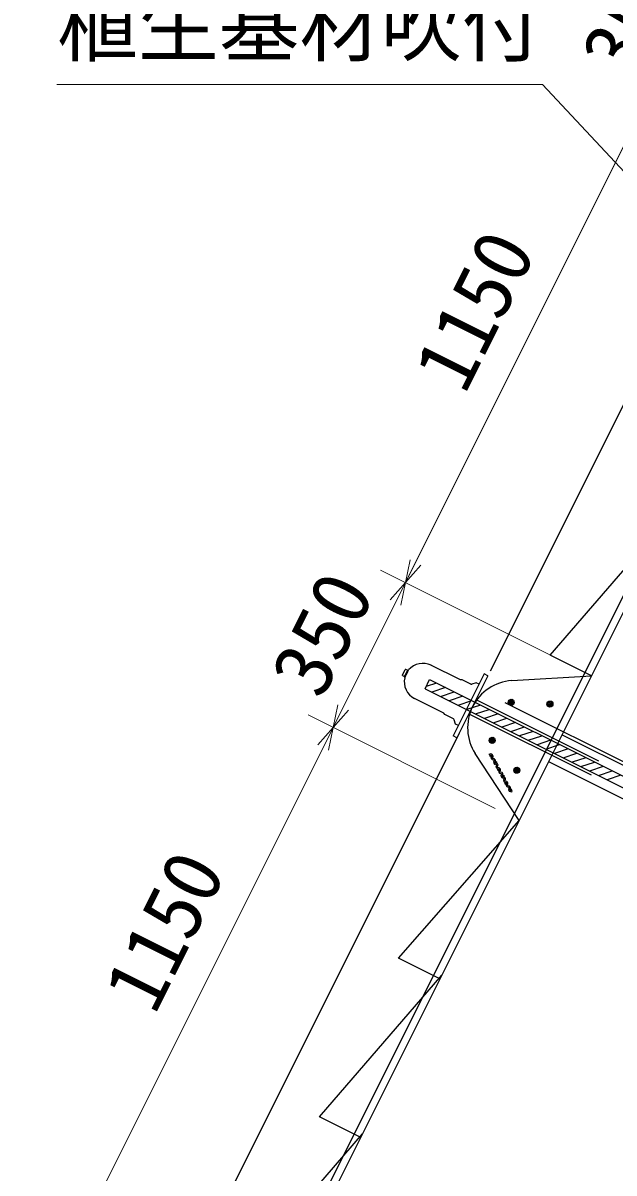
# Model space of a CAD drawing. Units: millimetres, scale not verified. Extents: x 500 to 20500, y 500 to 14350.
# Drawn here: x 15506 to 16785, y 2063 to 4550 of the extents above; entities that cross this region are included whole.
import ezdxf
from ezdxf.enums import TextEntityAlignment as Align

# ---------------------------------------------------------------- set-up
doc = ezdxf.new("R2010")
doc.units = ezdxf.units.MM
doc.header["$LTSCALE"] = 50
for name, color, linetype, lineweight in [('C-STR', 6, 'Continuous', 25), ('C-STR-DIM', 1, 'Continuous', 13), ('C-STR-HTXT', 1, 'Continuous', 13)]:
    doc.layers.add(name, color=color, linetype=linetype, lineweight=lineweight)
doc.styles.add('ＭＳ ゴシック', font='')
doc.styles.get('ＭＳ ゴシック').set_extended_font_data('MS Gothic')

msp = doc.modelspace()

# ---------------------------------------------------------------- linework, layer by layer
at = {"layer": 'C-STR', "color": 1}
for p, q in [((15898.72, 1498.74), (18130.81, 5962.9)), ((17120.83, 4355.8), (16517.09, 3148.32)), ((16450, 3014.16), (15846.26, 1806.68))]:
    msp.add_line(p, q, dxfattribs=at)
at = {"layer": 'C-STR', "color": 7}
for p, q in [((15908.81, 1483.61), (18144.88, 5955.74)), ((16563.46, 3127.59), (16736.15, 3138.29)), ((16566.97, 3085.3), (16555.96, 3081.63)), ((16555.99, 3079.53), (16568.21, 3083.6)), ((16564.85, 3086.7), (16556.82, 3084.03)), ((16548.81, 3080.2), (17220.4, 2744.4)), ((16568.83, 3081.7), (16556.64, 3077.64)), ((16557.92, 3075.95), (16568.81, 3079.58)), ((16567.88, 3077.16), (16560.13, 3074.58)), ((16650.73, 3081.62), (16639.72, 3077.95)), ((16639.75, 3075.85), (16651.97, 3079.92)), ((16652.58, 3078.02), (16640.4, 3073.96)), ((16648.61, 3083.02), (16640.58, 3080.35)), ((16641.68, 3072.27), (16652.57, 3075.9)), ((16651.63, 3073.48), (16643.89, 3070.9)), ((16672.35, 3010.69), (18448.61, 2122.56)), ((16525.9, 3003.15), (16514.89, 2999.48)), ((16514.92, 2997.38), (16527.13, 3001.45)), ((16527.75, 2999.54), (16515.57, 2995.48)), ((16523.77, 3004.55), (16515.75, 3001.88)), ((16516.85, 2993.8), (16527.74, 2997.43)), ((16526.8, 2995.01), (16519.05, 2992.42)), ((16579.48, 2824.95), (16484.66, 2969.99)), ((16579.1, 2938.35), (16568.08, 2934.68)), ((16568.11, 2932.58), (16580.33, 2936.65)), ((16580.95, 2934.74), (16568.77, 2930.68)), ((16576.97, 2939.75), (16568.94, 2937.08)), ((16643.28, 2952.55), (18390.11, 2079.14)), ((16570.04, 2929), (16580.94, 2932.63)), ((16580, 2930.21), (16572.25, 2927.62))]:
    msp.add_line(p, q, dxfattribs=at)
at = {"layer": 'C-STR'}
for p, q in [((16646.71, 3183.02), (16911.46, 3488.91)), ((16736.15, 3138.29), (16646.71, 3183.02)), ((16452.44, 3129.03), (16387.32, 3161.59)), ((16326.99, 3139.76), (16332.81, 3151.4)), ((16327.43, 3138.42), (16326.99, 3139.76)), ((16327.43, 3138.42), (16331.28, 3136.5)), ((16337.99, 3149.92), (16331.28, 3136.5)), ((16332.14, 3133.96), (16334.55, 3138.78)), ((16334.15, 3151.85), (16332.81, 3151.4)), ((16334.55, 3138.78), (16332.85, 3139.63)), ((16337.99, 3149.92), (16334.15, 3151.85)), ((16337.77, 3146.12), (16334.19, 3138.96)), ((16338.13, 3145.94), (16336.43, 3146.79)), ((16338.13, 3145.94), (16340.54, 3150.76)), ((16504.04, 3142.36), (16436.96, 3008.2)), ((16512.09, 3138.33), (16445.01, 3004.17)), ((16512.09, 3138.33), (16504.04, 3142.36)), ((16376.14, 3110.16), (16385.98, 3129.84)), ((16376.14, 3110.16), (18407.16, 2094.65)), ((16401.09, 3122.28), (16378.42, 3114.72)), ((16385.98, 3129.84), (18426.92, 2109.36)), ((16420.06, 3112.79), (16390.55, 3102.96)), ((16448.14, 3030.56), (16492.86, 3120)), ((16456.43, 3129.27), (16452.44, 3129.03)), ((16474.85, 3120.06), (16456.43, 3129.27)), ((16486.6, 3123.13), (16477.21, 3120)), ((16492.86, 3120), (16486.6, 3123.13)), ((16416.66, 3057.48), (16351.54, 3090.04)), ((16409.52, 3093.47), (16439.04, 3103.31)), ((16458.01, 3093.82), (16428.5, 3083.98)), ((16447.47, 3074.49), (16476.99, 3084.33)), ((16486.15, 3086.46), (16750.9, 2954.08)), ((16495.96, 3074.85), (16466.44, 3065.01)), ((16485.42, 3055.52), (16514.93, 3065.36)), ((16418.86, 3054.14), (16416.66, 3057.48)), ((16437.28, 3044.93), (16418.86, 3054.14)), ((16441.88, 3033.69), (16438.75, 3043.08)), ((16448.14, 3030.56), (16441.88, 3033.69)), ((16470.95, 3056.05), (16735.7, 2923.67)), ((16533.91, 3055.87), (16504.39, 3046.03)), ((16523.36, 3036.55), (16552.88, 3046.39)), ((16571.85, 3036.9), (16542.34, 3027.06)), ((16561.31, 3017.57), (16590.83, 3027.41)), ((16609.8, 3017.93), (16580.29, 3008.09)), ((16445.01, 3004.17), (16436.96, 3008.2)), ((16599.26, 2998.6), (16628.78, 3008.44)), ((16647.75, 2998.95), (16618.23, 2989.11)), ((16637.21, 2979.63), (16666.72, 2989.46)), ((16514.54, 2968.44), (16516.83, 2969.33)), ((16514.54, 2968.44), (16515.05, 2967.5)), ((16520.04, 2965.44), (16516.43, 2966.42)), ((16520.44, 2968.35), (16516.83, 2969.33)), ((16519.23, 2961.3), (16520.35, 2964.87)), ((16519.41, 2959.55), (16520.43, 2957.68)), ((16522.85, 2965.39), (16521.82, 2967.26)), ((16521.9, 2960.07), (16523.02, 2963.65)), ((16525.83, 2958.53), (16522.21, 2959.5)), ((16685.7, 2979.98), (16656.18, 2970.14)), ((16675.15, 2960.65), (16704.67, 2970.49)), ((16723.64, 2961), (16694.13, 2951.17)), ((16525.43, 2955.62), (16521.81, 2956.6)), ((16524.62, 2951.48), (16525.74, 2955.05)), ((16524.79, 2949.73), (16525.81, 2947.86)), ((16530.81, 2945.8), (16527.19, 2946.77)), ((16528.23, 2955.57), (16527.2, 2957.44)), ((16527.28, 2950.25), (16528.4, 2953.82)), ((16531.21, 2948.7), (16527.59, 2949.68)), ((16530, 2941.65), (16531.12, 2945.23)), ((16530.17, 2939.91), (16531.2, 2938.04)), ((16536.19, 2935.97), (16532.58, 2936.95)), ((16533.61, 2945.75), (16532.59, 2947.62)), ((16532.67, 2940.43), (16533.79, 2944)), ((16536.59, 2938.88), (16532.98, 2939.86)), ((16535.38, 2931.83), (16536.5, 2935.41)), ((16539, 2935.93), (16537.97, 2937.8)), ((16538.05, 2930.61), (16539.17, 2934.18)), ((16713.1, 2941.68), (16742.62, 2951.52)), ((16761.59, 2942.03), (16732.07, 2932.19)), ((16535.56, 2930.09), (16536.58, 2928.22)), ((16541.45, 2926.08), (16537.96, 2927.13)), ((16541.98, 2929.06), (16538.36, 2930.04)), ((16540.76, 2922.01), (16541.74, 2925.52)), ((16540.94, 2920.27), (16541.96, 2918.4)), ((16546.96, 2916.33), (16543.34, 2917.31)), ((16544.38, 2926.11), (16543.35, 2927.98)), ((16543.43, 2920.78), (16544.55, 2924.36)), ((16547.36, 2919.24), (16543.74, 2920.22)), ((16546.15, 2912.19), (16547.27, 2915.76)), ((16546.32, 2910.44), (16547.35, 2908.57)), ((16549.76, 2916.28), (16548.74, 2918.15)), ((16548.82, 2910.96), (16549.94, 2914.54)), ((16552.74, 2909.42), (16549.13, 2910.4)), ((16751.05, 2922.71), (16780.56, 2932.54)), ((16799.54, 2923.06), (16770.02, 2913.22)), ((16552.34, 2906.51), (16548.73, 2907.49)), ((16551.53, 2902.37), (16552.65, 2905.94)), ((16551.7, 2900.62), (16552.73, 2898.75)), ((16552.69, 2906.46), (16552.67, 2906.43)), ((16552.69, 2906.46), (16552.67, 2906.43)), ((16552.67, 2906.43), (16552.9, 2906.44)), ((16552.9, 2906.44), (16552.67, 2906.43)), ((16552.67, 2906.4), (16552.9, 2906.44)), ((16552.9, 2906.44), (16552.67, 2906.4)), ((16552.67, 2906.37), (16552.9, 2906.44)), ((16552.9, 2906.44), (16552.67, 2906.37)), ((16552.67, 2906.43), (16552.9, 2906.44)), ((16552.9, 2906.44), (16552.67, 2906.43)), ((16552.67, 2906.4), (16552.9, 2906.44)), ((16552.9, 2906.44), (16552.67, 2906.4)), ((16552.67, 2906.37), (16552.9, 2906.44)), ((16552.9, 2906.44), (16552.67, 2906.37)), ((16552.67, 2906.43), (16552.67, 2906.4)), ((16552.67, 2906.43), (16552.67, 2906.4)), ((16552.67, 2906.4), (16552.67, 2906.37)), ((16552.67, 2906.4), (16552.67, 2906.37)), ((16552.67, 2906.37), (16552.68, 2906.34)), ((16552.67, 2906.37), (16552.68, 2906.34)), ((16552.68, 2906.34), (16552.9, 2906.44)), ((16552.9, 2906.44), (16552.68, 2906.34)), ((16552.68, 2906.34), (16552.9, 2906.44)), ((16552.9, 2906.44), (16552.68, 2906.34)), ((16552.68, 2906.34), (16552.69, 2906.31)), ((16552.68, 2906.34), (16552.69, 2906.31)), ((16552.71, 2906.48), (16552.69, 2906.46)), ((16552.71, 2906.48), (16552.69, 2906.46)), ((16552.69, 2906.46), (16552.9, 2906.44)), ((16552.9, 2906.44), (16552.69, 2906.46)), ((16552.69, 2906.46), (16552.9, 2906.44)), ((16552.9, 2906.44), (16552.69, 2906.46)), ((16552.69, 2906.31), (16552.9, 2906.44)), ((16552.9, 2906.44), (16552.69, 2906.31)), ((16552.69, 2906.31), (16552.9, 2906.44)), ((16552.9, 2906.44), (16552.69, 2906.31)), ((16552.69, 2906.31), (16552.72, 2906.29)), ((16552.69, 2906.31), (16552.72, 2906.29)), ((16552.74, 2906.5), (16552.71, 2906.48)), ((16552.74, 2906.5), (16552.71, 2906.48)), ((16552.71, 2906.48), (16552.9, 2906.44)), ((16552.9, 2906.44), (16552.71, 2906.48)), ((16552.71, 2906.48), (16552.9, 2906.44)), ((16552.9, 2906.44), (16552.71, 2906.48)), ((16552.72, 2906.29), (16552.9, 2906.44)), ((16552.9, 2906.44), (16552.72, 2906.29)), ((16552.72, 2906.29), (16552.9, 2906.44)), ((16552.9, 2906.44), (16552.72, 2906.29)), ((16552.72, 2906.29), (16552.75, 2906.27)), ((16552.72, 2906.29), (16552.75, 2906.27)), ((16552.77, 2906.51), (16552.74, 2906.5)), ((16552.77, 2906.51), (16552.74, 2906.5)), ((16552.74, 2906.5), (16552.9, 2906.44)), ((16552.9, 2906.44), (16552.74, 2906.5)), ((16552.74, 2906.5), (16552.9, 2906.44)), ((16552.9, 2906.44), (16552.74, 2906.5)), ((16552.75, 2906.27), (16552.9, 2906.44)), ((16552.9, 2906.44), (16552.75, 2906.27)), ((16552.75, 2906.27), (16552.9, 2906.44)), ((16552.9, 2906.44), (16552.75, 2906.27)), ((16552.75, 2906.27), (16552.78, 2906.26)), ((16552.75, 2906.27), (16552.78, 2906.26)), ((16552.8, 2906.51), (16552.77, 2906.51)), ((16552.77, 2906.51), (16552.9, 2906.44)), ((16552.9, 2906.44), (16552.77, 2906.51)), ((16552.8, 2906.51), (16552.77, 2906.51)), ((16552.77, 2906.51), (16552.9, 2906.44)), ((16552.9, 2906.44), (16552.77, 2906.51)), ((16552.78, 2906.26), (16552.9, 2906.44)), ((16552.9, 2906.44), (16552.78, 2906.26)), ((16552.78, 2906.26), (16552.9, 2906.44)), ((16552.9, 2906.44), (16552.78, 2906.26)), ((16552.78, 2906.26), (16552.81, 2906.26)), ((16552.78, 2906.26), (16552.81, 2906.26)), ((16552.83, 2906.51), (16552.8, 2906.51)), ((16552.8, 2906.51), (16552.9, 2906.44)), ((16552.9, 2906.44), (16552.8, 2906.51)), ((16552.83, 2906.51), (16552.8, 2906.51)), ((16552.8, 2906.51), (16552.9, 2906.44)), ((16552.9, 2906.44), (16552.8, 2906.51)), ((16552.81, 2906.26), (16552.9, 2906.44)), ((16552.9, 2906.44), (16552.81, 2906.26)), ((16552.81, 2906.26), (16552.9, 2906.44)), ((16552.9, 2906.44), (16552.81, 2906.26)), ((16552.81, 2906.26), (16552.84, 2906.27)), ((16552.81, 2906.26), (16552.84, 2906.27)), ((16552.86, 2906.49), (16552.83, 2906.51)), ((16552.83, 2906.51), (16552.9, 2906.44)), ((16552.9, 2906.44), (16552.83, 2906.51)), ((16552.86, 2906.49), (16552.83, 2906.51)), ((16552.83, 2906.51), (16552.9, 2906.44)), ((16552.9, 2906.44), (16552.83, 2906.51)), ((16552.84, 2906.27), (16552.9, 2906.44)), ((16552.9, 2906.44), (16552.84, 2906.27)), ((16552.84, 2906.27), (16552.9, 2906.44)), ((16552.9, 2906.44), (16552.84, 2906.27)), ((16552.84, 2906.27), (16552.87, 2906.29)), ((16552.84, 2906.27), (16552.87, 2906.29)), ((16552.89, 2906.47), (16552.86, 2906.49)), ((16552.86, 2906.49), (16552.9, 2906.44)), ((16552.9, 2906.44), (16552.86, 2906.49)), ((16552.89, 2906.47), (16552.86, 2906.49)), ((16552.86, 2906.49), (16552.9, 2906.44)), ((16552.9, 2906.44), (16552.86, 2906.49)), ((16552.87, 2906.29), (16552.9, 2906.44)), ((16552.9, 2906.44), (16552.87, 2906.29)), ((16552.87, 2906.29), (16552.9, 2906.44)), ((16552.9, 2906.44), (16552.87, 2906.29)), ((16552.87, 2906.29), (16552.89, 2906.32)), ((16552.87, 2906.29), (16552.89, 2906.32)), ((16552.9, 2906.44), (16552.89, 2906.47)), ((16552.9, 2906.44), (16552.89, 2906.47)), ((16552.89, 2906.32), (16552.9, 2906.44)), ((16552.9, 2906.44), (16552.89, 2906.32)), ((16552.89, 2906.32), (16552.9, 2906.44)), ((16552.9, 2906.44), (16552.89, 2906.32)), ((16552.89, 2906.32), (16552.91, 2906.34)), ((16552.89, 2906.32), (16552.91, 2906.34)), ((16552.91, 2906.34), (16552.9, 2906.44)), ((16552.9, 2906.44), (16552.91, 2906.34)), ((16552.91, 2906.38), (16552.9, 2906.44)), ((16552.9, 2906.44), (16552.91, 2906.38)), ((16552.91, 2906.41), (16552.9, 2906.44)), ((16552.91, 2906.34), (16552.9, 2906.44)), ((16552.9, 2906.44), (16552.91, 2906.34)), ((16552.91, 2906.38), (16552.9, 2906.44)), ((16552.9, 2906.44), (16552.91, 2906.38)), ((16552.91, 2906.41), (16552.9, 2906.44)), ((16552.91, 2906.38), (16552.91, 2906.41)), ((16552.91, 2906.38), (16552.91, 2906.41)), ((16552.91, 2906.34), (16552.91, 2906.38)), ((16552.91, 2906.34), (16552.91, 2906.38)), ((16557.72, 2896.69), (16554.11, 2897.67)), ((16555.14, 2906.46), (16554.12, 2908.33)), ((16554.2, 2901.14), (16555.32, 2904.72)), ((16558.12, 2899.6), (16554.51, 2900.58)), ((16556.91, 2892.55), (16558.03, 2896.12)), ((16556.91, 2892.55), (16558.03, 2896.12)), ((16557.09, 2890.8), (16558.15, 2888.95)), ((16563.56, 2886.74), (16559.49, 2887.85)), ((16563.56, 2886.74), (16559.49, 2887.85)), ((16560.53, 2896.64), (16559.5, 2898.51)), ((16559.58, 2891.32), (16560.7, 2894.89)), ((16564.43, 2889.53), (16559.89, 2890.75)), ((16563.56, 2886.74), (16564.43, 2889.53)), ((16318.9, 2527.4), (16579.37, 2825.11)), ((16408.35, 2482.68), (16318.9, 2527.4)), ((16147.49, 2184.57), (16412.24, 2490.46)), ((16236.93, 2139.85), (16147.49, 2184.57)), ((15975.8, 1841.42), (16240.82, 2147.63))]:
    msp.add_line(p, q, dxfattribs=at)
for centre, radius in [((16333.27, 3138.36), 0.95), ((16337.7, 3147.21), 0.95), ((16518.46, 2964.2), 1.64), ((16529.18, 2950.92), 1.64), ((16534.61, 2934.74), 1.64), ((16545.33, 2921.46), 1.64), ((16550.76, 2905.27), 1.64), ((16552.79, 2906.39), 0.125), ((16552.79, 2906.39), 0.125), ((16561.48, 2891.99), 1.64)]:
    msp.add_circle(centre, radius, dxfattribs=at)
at = {"layer": 'C-STR', "color": 7}
for centre in [(16562.4, 3080.67), (16646.16, 3076.99), (16521.32, 2998.52), (16574.52, 2933.72)]:
    msp.add_circle(centre, 6.51, dxfattribs=at)
at = {"layer": 'C-STR'}
for centre, radius, start, end in [((16371.11, 3124.97), 40, 63.4349, 139.8529), ((16371.11, 3124.97), 40, 167.0169, 243.4349), ((16476.13, 3123.85), 4, 251.3939, 285.6719), ((16435.02, 3041.63), 4, 21.1979, 55.4759), ((16517.01, 2968.58), 2.24, 208.72695, 254.85026), ((16521.37, 2960.63), 2.24, 162.60365, 208.72695), ((16519.92, 2965.01), 0.448, 342.60365, 74.85026), ((16519.86, 2966.18), 2.24, 28.72695, 74.85026), ((16522.33, 2959.94), 0.448, 162.60365, 254.85026), ((16520.88, 2964.31), 2.24, 342.60365, 28.72695), ((16522.39, 2958.76), 2.24, 208.72695, 254.85026), ((16526.75, 2950.81), 2.24, 162.60365, 208.72695), ((16525.31, 2955.18), 0.448, 342.60365, 74.85026), ((16527.78, 2948.94), 2.24, 208.72695, 254.85026), ((16525.24, 2956.36), 2.24, 28.72695, 74.85026), ((16527.71, 2950.12), 0.448, 162.60365, 254.85026), ((16526.27, 2954.49), 2.24, 342.60365, 28.72695), ((16532.14, 2940.98), 2.24, 162.60365, 208.72695), ((16530.69, 2945.36), 0.448, 342.60365, 74.85026), ((16533.16, 2939.12), 2.24, 208.72695, 254.85026), ((16530.62, 2946.54), 2.24, 28.72695, 74.85026), ((16533.09, 2940.29), 0.448, 162.60365, 254.85026), ((16531.65, 2944.67), 2.24, 342.60365, 28.72695), ((16536.07, 2935.54), 0.448, 342.60365, 74.85026), ((16536.01, 2936.72), 2.24, 28.72695, 74.85026), ((16537.03, 2934.85), 2.24, 342.60365, 28.72695), ((16537.52, 2931.16), 2.24, 162.60365, 208.72695), ((16538.54, 2929.29), 2.24, 208.72695, 254.85026), ((16538.48, 2930.47), 0.448, 162.60365, 254.85026), ((16542.9, 2921.34), 2.24, 162.60365, 208.72695), ((16543.93, 2919.47), 2.24, 208.72695, 254.85026), ((16541.39, 2926.9), 2.24, 28.72695, 74.85026), ((16543.86, 2920.65), 0.448, 162.60365, 254.85026), ((16542.41, 2925.03), 2.24, 342.60365, 28.72695), ((16548.29, 2911.52), 2.24, 162.60365, 208.72695), ((16546.84, 2915.9), 0.448, 342.60365, 74.85026), ((16546.77, 2917.08), 2.24, 28.72695, 74.85026), ((16549.24, 2910.83), 0.448, 162.60365, 254.85026), ((16547.8, 2915.21), 2.24, 342.60365, 28.72695), ((16552.16, 2907.26), 2.24, 28.72695, 74.85026), ((16549.31, 2909.65), 2.24, 208.72695, 254.85026), ((16553.67, 2901.7), 2.24, 162.60365, 208.72695), ((16552.22, 2906.08), 0.448, 342.60365, 74.85026), ((16554.69, 2899.83), 2.24, 208.72695, 254.85026), ((16554.63, 2901.01), 0.448, 162.60365, 254.85026), ((16553.18, 2905.39), 2.24, 342.60365, 28.72695), ((16559.05, 2891.88), 2.24, 162.60365, 208.72695), ((16557.61, 2896.26), 0.448, 342.60365, 74.85026), ((16557.54, 2897.43), 2.24, 28.72695, 74.85026), ((16560.77, 2890.65), 3.12, 213.02297, 243.91389), ((16560.01, 2891.19), 0.448, 162.60365, 254.85026), ((16558.56, 2895.56), 2.24, 342.60365, 28.72695)]:
    msp.add_arc(centre, radius, start, end, dxfattribs=at)
at = {"layer": 'C-STR', "color": 7}
msp.add_arc((16570.24, 3025.7), 102.12, 93.80869, 213.06111, dxfattribs=at)
at = {"layer": 'C-STR-DIM'}
for p, q in [((16333.66, 3339.54), (16847.96, 4368.13)), ((16333.66, 3339.54), (16343.69, 3388.53)), ((16685.17, 3163.79), (16280, 3366.37)), ((16333.66, 3339.54), (16366.83, 3376.95)), ((16333.66, 3339.54), (16300.49, 3302.13)), ((16333.66, 3339.54), (16323.64, 3290.56)), ((16177.14, 3026.49), (16187.16, 3075.48)), ((16177.14, 3026.49), (16210.31, 3063.9)), ((16527.75, 2851.18), (16123.47, 3053.33)), ((15662.84, 1997.9), (16177.14, 3026.49)), ((16177.14, 3026.49), (16143.96, 2989.08)), ((16177.14, 3026.49), (16167.11, 2977.51))]:
    msp.add_line(p, q, dxfattribs=at)
for points in [[(16177.14, 3026.49), (16333.66, 3339.54), (16847.96, 4368.13)], [(15506.31, 1684.85), (15662.84, 1997.9), (16177.14, 3026.49)]]:
    msp.add_lwpolyline(points, dxfattribs=at)
at = {"layer": 'C-STR-HTXT'}
for p in [(15579.77, 4416.84), (17078.72, 3936.84)]:
    msp.add_line(p, (16629.77, 4416.84), dxfattribs=at)

# ---------------------------------------------------------------- texts
at = {"layer": 'C-STR-DIM', "color": 7, "style": 'ＭＳ ゴシック'}
for s, p in [('350', (16857.15, 4407.88)), ('1150', (16496.32, 3726.87)), ('350', (16186.33, 3066.24)), ('1150', (15825.5, 2385.23))]:
    msp.add_text(s, height=128.3, rotation=63.435, dxfattribs=at).set_placement(p, align=Align.BOTTOM_LEFT)
at = {"layer": 'C-STR-HTXT', "color": 7, "style": 'ＭＳ ゴシック'}
msp.add_text('植生基材吹付', height=128.3, dxfattribs=at).set_placement((15579.77, 4441.84), align=Align.BOTTOM_LEFT)

doc.saveas('drawing.dxf')
